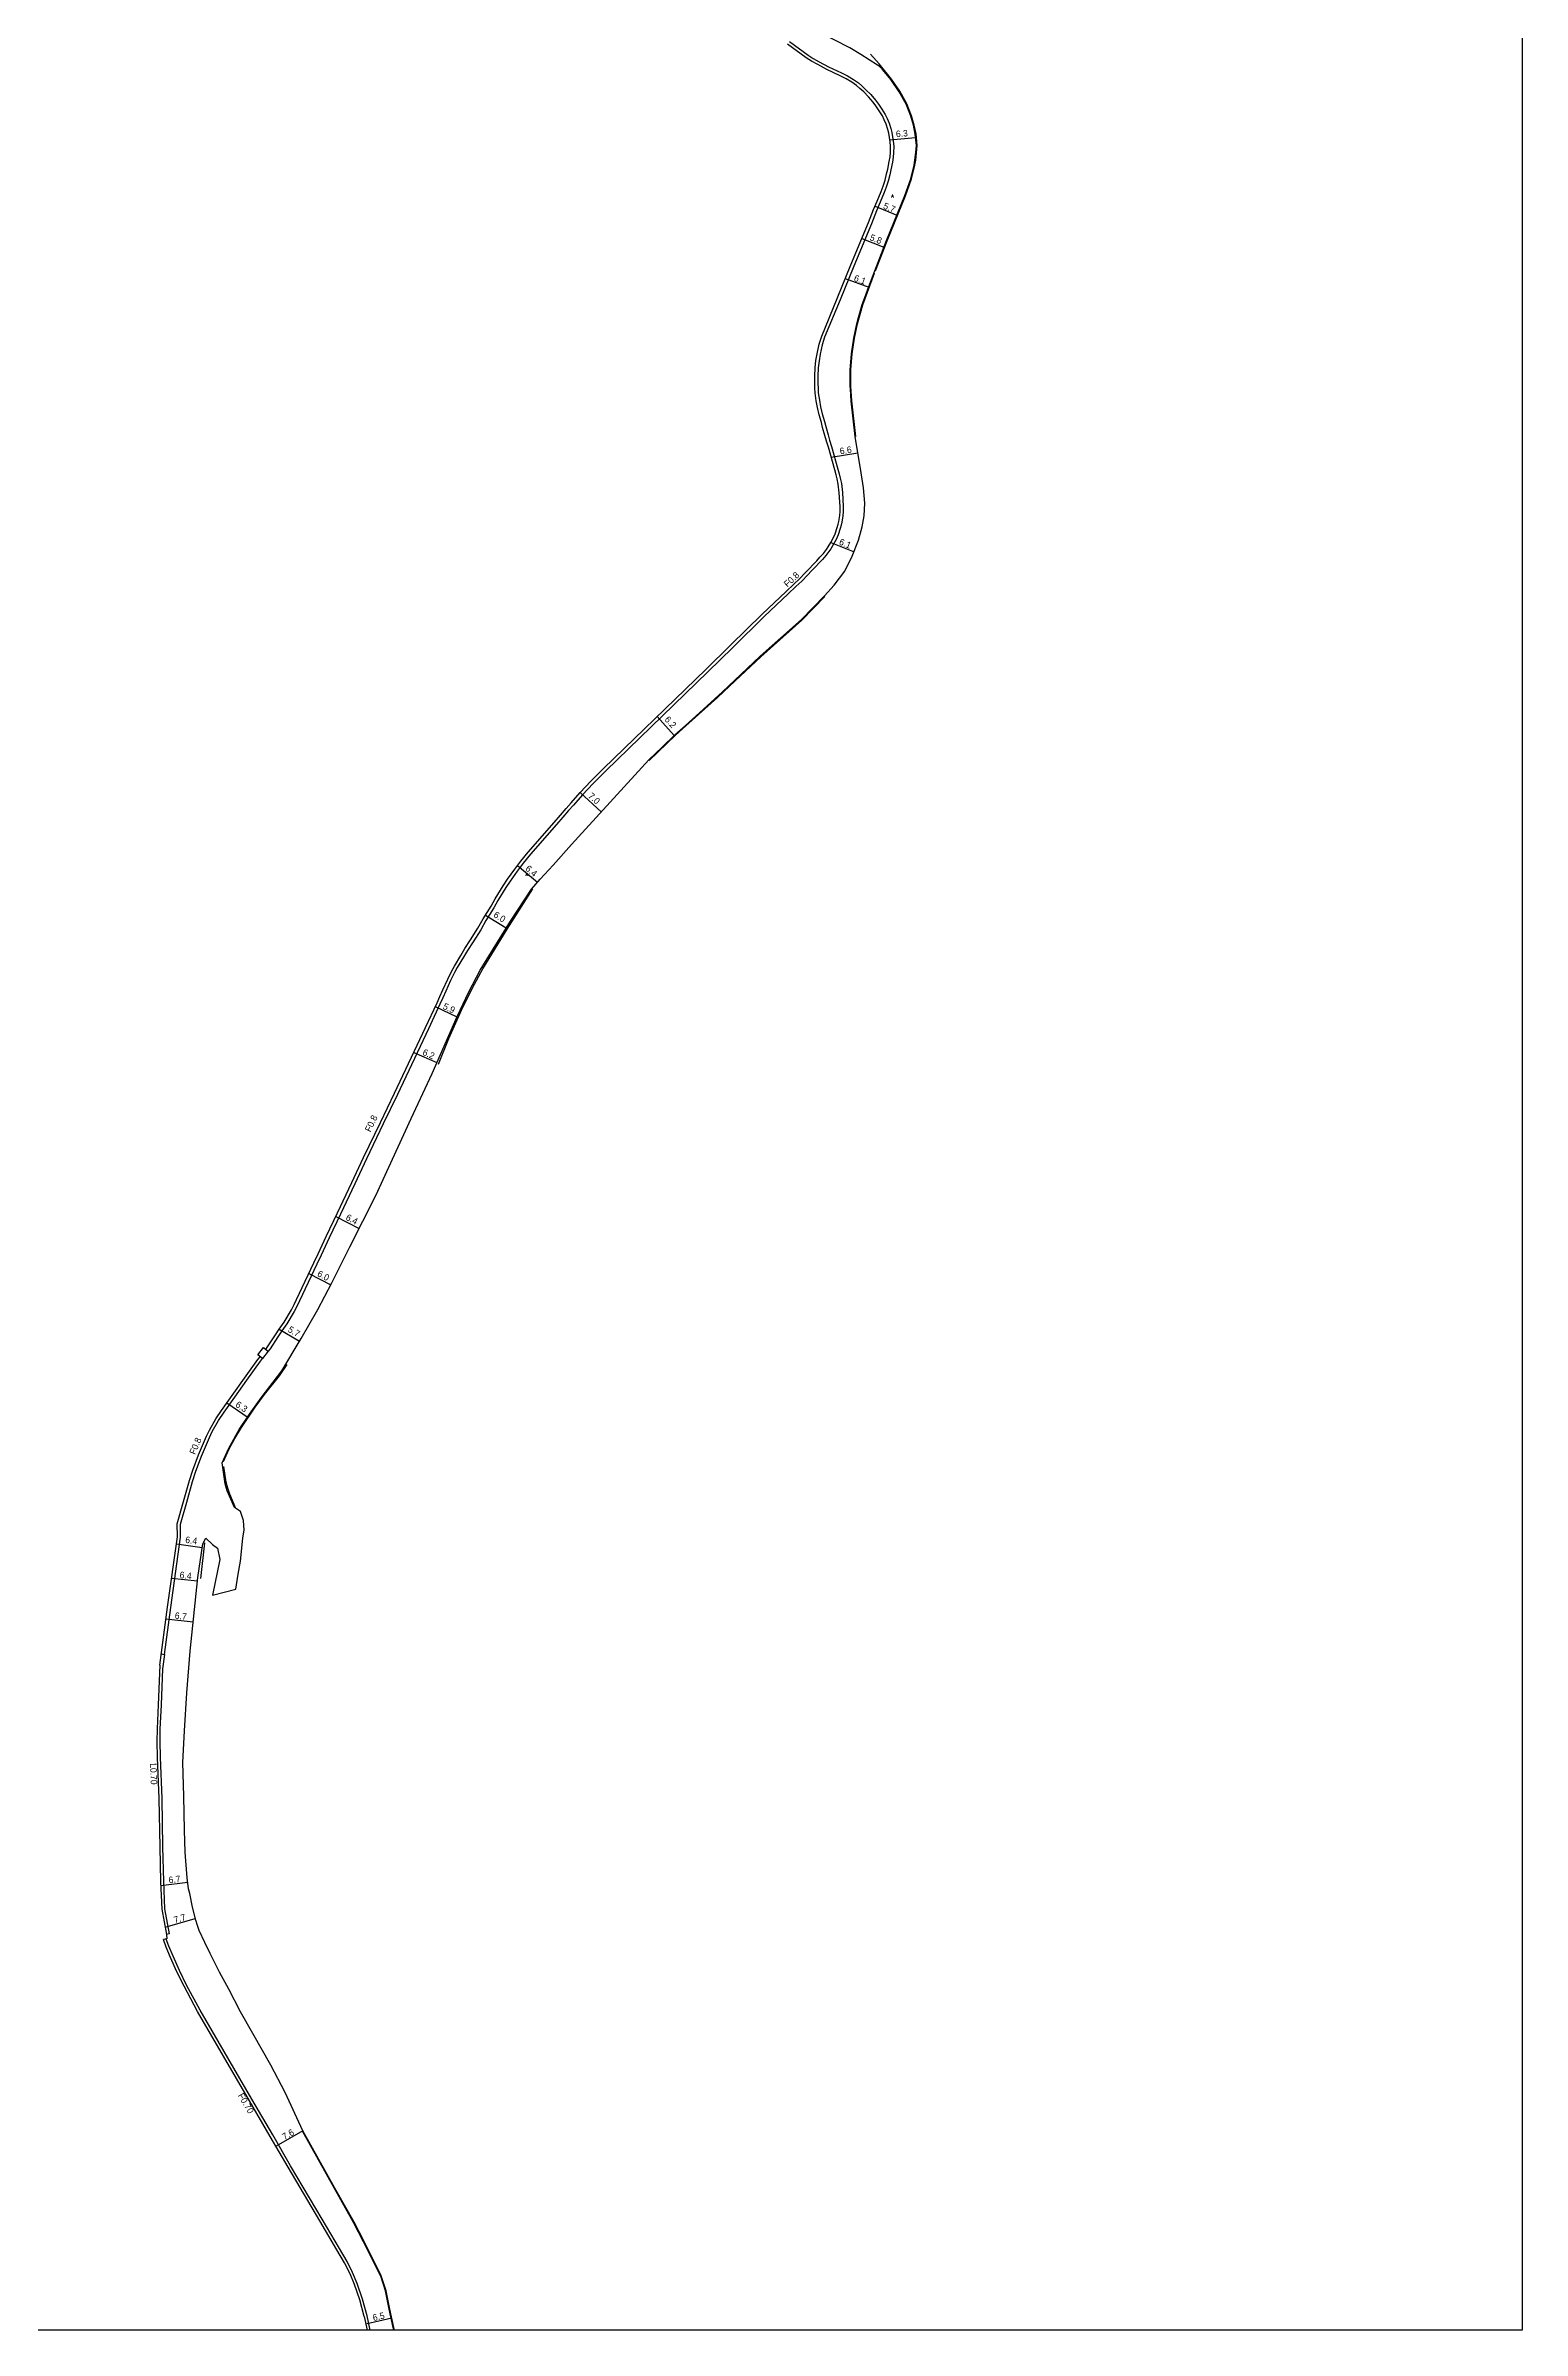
# Model space of a CAD drawing. Header units: metres. Extents: x -28002 to -25600, y -78000 to -76200.
# Drawn here: x -25961 to -25600, y -78000 to -77442 of the extents above; entities that cross this region are included whole.
import ezdxf

# ---------------------------------------------------------------- set-up
doc = ezdxf.new("R2010")
doc.units = ezdxf.units.M
doc.header["$LTSCALE"] = 2.5
for name, color, linetype in [('側溝・桝', 7, 'Continuous'), ('図郭', 7, 'Continuous'), ('幅員', 7, 'Continuous'), ('歩道・分離帯・安全施設', 7, 'Continuous'), ('舗装', 7, 'Continuous'), ('道路', 7, 'Continuous')]:
    doc.layers.add(name, color=color, linetype=linetype)
doc.styles.get("Standard").update_dxf_attribs({"font": ''})
doc.styles.add('YOKO_DECO', font='txt.shx', dxfattribs={"bigfont": 'extfont.shx'})
doc.styles.get('Standard').set_extended_font_data('@MS PGothic')

msp = doc.modelspace()

# ---------------------------------------------------------------- linework, layer by layer
at = {"layer": '側溝・桝'}
for points in [[(-25779.07, -77440.71), (-25774.54, -77444.03), (-25773.3, -77444.81), (-25771.82, -77445.61), (-25769.57, -77446.84), (-25766.39, -77448.36), (-25764.87, -77449.09), (-25763.41, -77449.95), (-25762.26, -77450.79), (-25761.41, -77451.52), (-25760.41, -77452.45), (-25759.24, -77453.63), (-25758.04, -77454.99), (-25757.33, -77455.95), (-25756.49, -77457.21), (-25755.71, -77458.47), (-25755.21, -77459.49), (-25754.75, -77460.64), (-25754.3, -77461.93), (-25754.06, -77462.93), (-25753.71, -77465.05), (-25753.61, -77466.23), (-25753.63, -77467.85), (-25753.71, -77468.94), (-25753.93, -77470.16), (-25754.29, -77472), (-25754.59, -77473.23), (-25754.99, -77474.8), (-25755.48, -77476.29), (-25755.95, -77477.56), (-25756.9, -77479.97), (-25757.8, -77482.05), (-25759.06, -77485.21), (-25763.39, -77495.54), (-25766.74, -77503.77), (-25770.49, -77512.95), (-25771.07, -77514.83), (-25771.59, -77517.11), (-25771.84, -77518.69), (-25772.05, -77520.45), (-25772.14, -77522.44), (-25772.14, -77523.54), (-25772.13, -77524.33), (-25772.08, -77525.37), (-25772.04, -77526.5), (-25771.79, -77528.33), (-25771.51, -77529.98), (-25771.08, -77531.69), (-25770.54, -77533.57), (-25770.23, -77534.76), (-25769.66, -77536.76), (-25769.27, -77538.11), (-25768.82, -77539.62), (-25767.27, -77545.16), (-25766.93, -77546.34), (-25766.69, -77547.38), (-25766.4, -77548.7), (-25766.14, -77550.91), (-25765.94, -77554.28), (-25765.95, -77555.55), (-25766.03, -77556.57), (-25766.26, -77558.16), (-25766.46, -77558.84), (-25766.68, -77559.65), (-25767.21, -77561.25), (-25767.71, -77562.39), (-25768.31, -77563.49), (-25768.98, -77564.62), (-25769.44, -77565.27), (-25770.21, -77566.25), (-25771.04, -77567.22), (-25771.84, -77568.1), (-25772.74, -77569.03), (-25773.68, -77570.06), (-25774.67, -77571.06), (-25776.1, -77572.55), (-25777.52, -77573.86), (-25779.37, -77575.65), (-25785.25, -77581.2), (-25792.96, -77588.73), (-25799, -77594.68), (-25823.97, -77618.87), (-25827.06, -77621.96), (-25829.65, -77624.76), (-25831.87, -77627.26), (-25833.07, -77628.6), (-25834.46, -77630.22), (-25836.01, -77632.03), (-25842.35, -77639.25), (-25844.16, -77641.49), (-25845.61, -77643.41), (-25847.36, -77645.86), (-25848.38, -77647.38), (-25850.34, -77650.61), (-25851.36, -77652.37), (-25853.27, -77655.5), (-25854.55, -77657.73), (-25856.39, -77660.65), (-25857.78, -77662.77), (-25858.76, -77664.45), (-25860.29, -77667), (-25860.94, -77668.17), (-25861.89, -77670.14), (-25863.09, -77672.78), (-25863.82, -77674.39), (-25864.51, -77675.9), (-25867.31, -77681.97), (-25874.91, -77698), (-25878.35, -77705.19), (-25882.46, -77713.71), (-25885.3, -77719.82), (-25888.83, -77727.25), (-25891.6, -77733.03), (-25893.57, -77737.27), (-25894.58, -77739.45), (-25898.85, -77748.46), (-25899.42, -77749.63), (-25900.13, -77751.01), (-25901.93, -77754.06), (-25903.12, -77755.78), (-25904.1, -77757.21), (-25906, -77760.15), (-25906.47, -77760.76)], [(-25932.61, -77834.71), (-25931.83, -77834.81), (-25930.3, -77823.39), (-25927.89, -77806.15), (-25927.94, -77803.03), (-25926.4, -77797.64), (-25924.94, -77792.54), (-25924.17, -77790.06), (-25922.8, -77786.38), (-25920.85, -77781.8), (-25920.14, -77780.37), (-25918.61, -77777.64), (-25917.26, -77775.65), (-25914.66, -77772), (-25911.67, -77767.8), (-25908.35, -77763.2), (-25907.85, -77762.54)], [(-25931.83, -77834.81), (-25932.31, -77838.32), (-25932.63, -77847.14), (-25932.93, -77853.06), (-25933, -77856.13), (-25932.88, -77859.97), (-25932.48, -77870), (-25932.27, -77881.89), (-25932.08, -77890.33), (-25931.81, -77897.01), (-25930.67, -77903.13)], [(-25881.55, -78000), (-25882.3, -77996.46), (-25883.44, -77992.37), (-25884.75, -77988.58), (-25885.84, -77985.88), (-25887.2, -77983.18), (-25889.07, -77979.98), (-25893.27, -77972.86), (-25901.02, -77959.79), (-25905.36, -77952.26), (-25910.44, -77943.55), (-25923.12, -77921.76), (-25926.41, -77915.62), (-25928.19, -77912.1), (-25929.71, -77908.6), (-25930.74, -77906.15), (-25931.39, -77904.39)], [(-25930.67, -77903.13), (-25931.36, -77903.24)]]:
    msp.add_lwpolyline(points, dxfattribs=at)
msp.add_lwpolyline([(-25906.47, -77760.76), (-25907.85, -77762.54), (-25909.02, -77761.64), (-25907.65, -77759.86)], close=True, dxfattribs=at)
at = {"layer": '図郭'}
msp.add_lwpolyline([(-26400, -77400), (-25600, -77400), (-25600, -78000), (-26400, -78000)], close=True, dxfattribs=at)
at = {"layer": '幅員'}
for points in [[(-25754.57, -77464.67), (-25748.27, -77464.1)], [(-25758.18, -77480.95), (-25752.87, -77483.1)], [(-25761.41, -77488.8), (-25756, -77490.9)], [(-25765.48, -77498.6), (-25759.73, -77500.7)], [(-25768.9, -77542.26), (-25762.37, -77541.18)], [(-25768.99, -77563.11), (-25763.31, -77565.36)], [(-25811.39, -77605.59), (-25807.24, -77610.24)], [(-25830.23, -77624.23), (-25825.07, -77628.94)], [(-25845.52, -77642), (-25840.66, -77646.11)], [(-25853.35, -77654.14), (-25848.29, -77657.27)], [(-25865.65, -77676.5), (-25860.34, -77679.02)], [(-25870.91, -77687.72), (-25865.26, -77690.21)], [(-25889.98, -77727.83), (-25884.22, -77730.73)], [(-25896.54, -77741.75), (-25891.2, -77744.55)], [(-25903.76, -77755.33), (-25898.83, -77758.28)], [(-25916.6, -77773.38), (-25911.35, -77776.91)], [(-25928.91, -77807.79), (-25922.6, -77808.69)]]:
    msp.add_lwpolyline(points, dxfattribs=at)
at = {"layer": '幅員', "flags": 128}
for points in [[(-25930.09, -77816.2), (-25923.74, -77816.88)], [(-25931.46, -77826.13), (-25924.8, -77826.84)], [(-25932.74, -77891.28), (-25926.12, -77890.48)], [(-25931.68, -77901.51), (-25924.3, -77899.34)], [(-25897.98, -77951.24), (-25904.57, -77955.03)], [(-25882.6, -77998.44), (-25876.28, -77996.99)]]:
    msp.add_lwpolyline(points, dxfattribs=at)
at = {"layer": '歩道・分離帯・安全施設'}
for points in [[(-25758.06, -77496.75), (-25755.21, -77489.4), (-25750.75, -77478.39), (-25749.25, -77474.26), (-25748.44, -77470.93), (-25748.25, -77469.69), (-25748.01, -77467.85), (-25747.88, -77466.11), (-25748.14, -77463.25), (-25748.61, -77461.09), (-25749.24, -77458.83), (-25750.43, -77455.91), (-25752.11, -77452.84), (-25754.12, -77449.86), (-25757.2, -77446.12), (-25759.3, -77443.78)], [(-25762.88, -77537.19), (-25763.86, -77528.52), (-25764.09, -77524.86), (-25764.09, -77520.89), (-25763.78, -77516.98), (-25763.22, -77513.19), (-25762.48, -77509.67), (-25761.14, -77505.02), (-25758.33, -77497.31)], [(-25813.38, -77616.35), (-25806.98, -77610.21), (-25804.41, -77607.92), (-25796.64, -77600.96), (-25792.33, -77596.89), (-25786.12, -77591.02), (-25776.05, -77582.06), (-25770.44, -77576.28)], [(-25864.9, -77690.6), (-25862.31, -77684.32), (-25859.24, -77677.41), (-25856.59, -77671.9), (-25854.06, -77667.28), (-25848.06, -77657.61), (-25841.78, -77647.71)], [(-25917.42, -77787.72), (-25916.03, -77784.61), (-25914.63, -77782.04), (-25913.01, -77779.39), (-25909.66, -77774.39), (-25907.35, -77771.31), (-25903.72, -77766.72), (-25901.83, -77764.02)], [(-25914.36, -77799.17), (-25915.87, -77795.63), (-25916.34, -77794.24), (-25916.74, -77792.74), (-25917.31, -77788.88)], [(-25922.97, -77816.25), (-25921.99, -77807.59)], [(-25875.76, -78000), (-25875.9, -77999.31), (-25876.93, -77994.84), (-25877.78, -77990.37), (-25878.99, -77986.76), (-25883.19, -77978.4), (-25885.64, -77973.64), (-25890.3, -77965.33), (-25898.11, -77951.31), (-25898.15, -77951.23)]]:
    msp.add_lwpolyline(points, dxfattribs=at)
at = {"layer": '道路'}
for points in [[(-25932.97, -77837.43), (-25931.07, -77823.28), (-25928.67, -77806.1), (-25928.73, -77802.92), (-25927.15, -77797.42), (-25925.69, -77792.32), (-25924.91, -77789.81), (-25923.52, -77786.08), (-25921.56, -77781.48), (-25920.83, -77780), (-25919.28, -77777.22), (-25917.91, -77775.21), (-25915.3, -77771.55), (-25912.3, -77767.34), (-25908.98, -77762.73), (-25908.47, -77762.07), (-25909.02, -77761.64), (-25907.65, -77759.86), (-25907.09, -77760.29), (-25906.64, -77759.7), (-25904.73, -77756.75), (-25903.76, -77755.33), (-25902.59, -77753.65), (-25900.81, -77750.63), (-25900.12, -77749.28), (-25899.55, -77748.12), (-25895.29, -77739.12), (-25894.28, -77736.94), (-25892.3, -77732.69), (-25889.54, -77726.91), (-25886.01, -77719.48), (-25883.17, -77713.37), (-25879.05, -77704.85), (-25875.62, -77697.66), (-25868.02, -77681.63), (-25865.22, -77675.57), (-25864.54, -77674.07), (-25863.8, -77672.46), (-25862.6, -77669.81), (-25861.63, -77667.81), (-25860.96, -77666.6), (-25859.44, -77664.06), (-25858.44, -77662.36), (-25857.05, -77660.22), (-25855.22, -77657.33), (-25853.95, -77655.11), (-25852.03, -77651.97), (-25851.01, -77650.21), (-25849.04, -77646.97), (-25848, -77645.41), (-25846.23, -77642.95), (-25844.77, -77641), (-25842.95, -77638.74), (-25836.6, -77631.52), (-25835.05, -77629.71), (-25833.65, -77628.09), (-25832.45, -77626.74), (-25830.23, -77624.23), (-25827.62, -77621.42), (-25824.52, -77618.31), (-25799.55, -77594.12), (-25793.51, -77588.17), (-25785.79, -77580.64), (-25779.91, -77575.09), (-25778.06, -77573.29), (-25776.65, -77571.99), (-25775.23, -77570.51), (-25774.25, -77569.52), (-25773.31, -77568.5), (-25772.41, -77567.56), (-25771.63, -77566.7), (-25770.81, -77565.76), (-25770.07, -77564.8), (-25769.63, -77564.19), (-25768.99, -77563.11), (-25768.41, -77562.05), (-25767.94, -77560.97), (-25767.43, -77559.43), (-25767.21, -77558.62), (-25767.02, -77558), (-25766.81, -77556.49), (-25766.73, -77555.51), (-25766.72, -77554.31), (-25766.92, -77550.98), (-25767.17, -77548.83), (-25767.45, -77547.56), (-25767.68, -77546.54), (-25768.02, -77545.37), (-25769.57, -77539.84), (-25770.02, -77538.33), (-25770.42, -77536.97), (-25770.98, -77534.97), (-25771.29, -77533.77), (-25771.84, -77531.9), (-25772.27, -77530.14), (-25772.56, -77528.45), (-25772.82, -77526.56), (-25772.86, -77525.4), (-25772.91, -77524.35), (-25772.92, -77523.55), (-25772.92, -77522.42), (-25772.83, -77520.39), (-25772.62, -77518.59), (-25772.36, -77516.96), (-25771.83, -77514.63), (-25771.22, -77512.69), (-25767.46, -77503.48), (-25764.11, -77495.24), (-25759.78, -77484.92), (-25758.52, -77481.75), (-25757.62, -77479.68), (-25756.68, -77477.29), (-25756.22, -77476.03), (-25755.74, -77474.59), (-25755.35, -77473.04), (-25755.05, -77471.84), (-25754.7, -77470.02), (-25754.49, -77468.84), (-25754.41, -77467.81), (-25754.39, -77466.26), (-25754.49, -77465.15), (-25754.82, -77463.08), (-25755.05, -77462.15), (-25755.48, -77460.91), (-25755.92, -77459.81), (-25756.39, -77458.85), (-25757.14, -77457.63), (-25757.97, -77456.4), (-25758.65, -77455.48), (-25759.81, -77454.17), (-25760.95, -77453.01), (-25761.91, -77452.12), (-25762.74, -77451.4), (-25763.84, -77450.61), (-25765.24, -77449.77), (-25766.71, -77449.07), (-25769.95, -77447.52), (-25772.19, -77446.29), (-25773.69, -77445.48), (-25774.97, -77444.68), (-25779.56, -77441.32)], [(-25914.75, -77798.92), (-25916.49, -77794.85), (-25917, -77793.11), (-25917.71, -77787.99), (-25916.09, -77784.39), (-25913.61, -77779.9), (-25911.07, -77776.12), (-25908.17, -77772.16), (-25903.18, -77765.55), (-25898.45, -77757.64), (-25894.36, -77750.57), (-25890.92, -77744.02), (-25886.49, -77735.23), (-25880.15, -77722.64), (-25871.51, -77703.84), (-25866.41, -77692.83), (-25860.31, -77678.94), (-25857.45, -77672.92), (-25854.68, -77667.58), (-25847.27, -77655.63), (-25842.1, -77647.82), (-25840.01, -77645.34), (-25836.86, -77641.97), (-25832.34, -77636.91), (-25813.49, -77616.25), (-25810.22, -77613.11), (-25807.08, -77610.1), (-25804.51, -77607.81), (-25801.11, -77604.76), (-25795.44, -77599.62), (-25792.43, -77596.78), (-25786.22, -77590.91), (-25776.15, -77581.95), (-25770.55, -77576.17), (-25768.13, -77573.56), (-25765.55, -77570.08), (-25763.75, -77566.46), (-25762.19, -77562.54), (-25761.34, -77559.3), (-25760.87, -77556.61), (-25760.66, -77553.52), (-25760.99, -77549.74), (-25761.57, -77546.09), (-25763.03, -77537.21), (-25764.01, -77528.54), (-25764.18, -77525.64), (-25764.24, -77524.86), (-25764.24, -77520.89), (-25763.93, -77516.96), (-25763.36, -77513.16), (-25762.62, -77509.63), (-25762.2, -77508.14), (-25761.29, -77504.97), (-25760.67, -77503.27), (-25759.67, -77500.55), (-25758.24, -77496.68), (-25755.39, -77489.32), (-25750.93, -77478.32), (-25749.44, -77474.2), (-25748.63, -77470.89), (-25748.2, -77467.83), (-25748.08, -77466.11), (-25748.34, -77463.28), (-25748.8, -77461.14), (-25749.43, -77458.9), (-25750.61, -77456), (-25752.28, -77452.95), (-25754.28, -77449.98), (-25756.25, -77447.58), (-25756.47, -77447.32), (-25756.81, -77447), (-25757.18, -77446.71), (-25757.58, -77446.44), (-25761.62, -77443.84), (-25764.37, -77442.22), (-25771.49, -77438.53)], [(-25914.4, -77818.85), (-25913.82, -77815.25), (-25913.23, -77812.01), (-25912.9, -77808.9), (-25912.69, -77806.32), (-25912.33, -77804.49), (-25912.53, -77802.07), (-25913.25, -77799.92), (-25914.75, -77798.92)], [(-25923.65, -77816.01), (-25922.47, -77807.78), (-25921.68, -77806.43), (-25920.11, -77807.95)], [(-25920.11, -77807.95), (-25918.84, -77808.83), (-25918.3, -77811.62), (-25920.06, -77820.33)], [(-25925.57, -77834.07), (-25923.65, -77816.01)], [(-25920.06, -77820.33), (-25914.4, -77818.85)], [(-25932.97, -77837.43), (-25933.33, -77847.11), (-25933.63, -77853.04), (-25933.7, -77856.14), (-25933.58, -77860), (-25933.18, -77870.02), (-25932.97, -77881.91), (-25932.78, -77890.35), (-25932.51, -77897.09), (-25931.36, -77903.24), (-25931.22, -77904.36), (-25932.09, -77904.51)], [(-25875.61, -78000), (-25875.75, -77999.28), (-25876.78, -77994.81), (-25877.63, -77990.33), (-25878.85, -77986.7), (-25883.06, -77978.33), (-25885.5, -77973.57), (-25890.17, -77965.25), (-25897.98, -77951.24), (-25902.3, -77941.91), (-25905.86, -77935.22), (-25910.27, -77927.49), (-25913.23, -77922.15), (-25916.13, -77916.67), (-25918.4, -77912.44), (-25920.64, -77907.88), (-25922, -77905.25), (-25923.35, -77902.26), (-25923.79, -77901.07), (-25924.18, -77899.74), (-25924.95, -77896.6), (-25925.65, -77893.29), (-25925.93, -77892.1), (-25926.25, -77889.39), (-25926.8, -77883.16), (-25926.95, -77877.77), (-25927.11, -77869.43), (-25927.3, -77861.21), (-25926.94, -77853.5), (-25926.36, -77844.23), (-25925.57, -77834.07)], [(-25882.99, -77996.61), (-25884.1, -77992.58), (-25885.41, -77988.82), (-25886.48, -77986.17), (-25887.82, -77983.51), (-25889.67, -77980.34), (-25893.87, -77973.22), (-25901.63, -77960.15), (-25905.97, -77952.61), (-25911.04, -77943.9), (-25923.73, -77922.11), (-25927.03, -77915.94), (-25928.82, -77912.4), (-25930.35, -77908.87), (-25931.39, -77906.41), (-25932.09, -77904.51)], [(-25882.99, -77996.61), (-25882.27, -78000)]]:
    msp.add_lwpolyline(points, dxfattribs=at)

# ---------------------------------------------------------------- texts
at = {"layer": '側溝・桝'}
for s, rotation, p in [('F0.8', 43, (-25779.58, -77574.14)), ('F0.8', 64, (-25881.51, -77707.3)), ('F0.8', 67, (-25924.34, -77786.13)), ('L0.70', 272.2891, (-25935.37, -77861.44)), ('F0.70', 300.2113, (-25913.94, -77942.61))]:
    msp.add_text(s, height=1.6, rotation=rotation, dxfattribs=at).set_placement(p)
at = {"layer": '幅員'}
for s, rotation, p in [('6.3', 5, (-25753.01, -77464.08)), ('5.7', 338, (-25756.33, -77481.47)), ('5.8', 339, (-25759.61, -77489.18)), ('6.1', 340, (-25763.49, -77499.12)), ('6.6', 9, (-25766.67, -77541.59)), ('6.1', 338, (-25767.12, -77563.56)), ('6.2', 312, (-25809.74, -77606.45)), ('7.0', 318, (-25828.44, -77625.27)), ('6.4', 320, (-25843.79, -77643.05)), ('6.0', 328, (-25851.58, -77654.5)), ('5.9', 335, (-25863.94, -77677.01)), ('6.2', 336, (-25868.92, -77688.25)), ('6.4', 333, (-25887.69, -77728.54)), ('6.0', 332, (-25894.65, -77742.28)), ('5.7', 329, (-25901.82, -77755.86)), ('6.3', 326, (-25914.65, -77774.15)), ('6.4', 352, (-25926.82, -77807.55)), ('6.4', 353.9205, (-25928.18, -77816.16)), ('6.7', 353.9205, (-25929.36, -77826.1)), ('6.7', 6.8544, (-25930.72, -77890.78)), ('7.7', 16.3524, (-25929.26, -77900.54)), ('7.6', 29.9432, (-25902.49, -77953.55)), ('6.5', 12.932, (-25880.74, -77997.76))]:
    msp.add_text(s, height=1.6, rotation=rotation, dxfattribs=at).set_placement(p)
at = {"layer": '舗装', "style": 'YOKO_DECO'}
for p in [(-25754.2, -77478.79, 851.06), (-25843.56, -77644.55, 851.15)]:
    msp.add_text('A', height=0.75, dxfattribs=at).set_placement(p)

doc.saveas('drawing.dxf')
